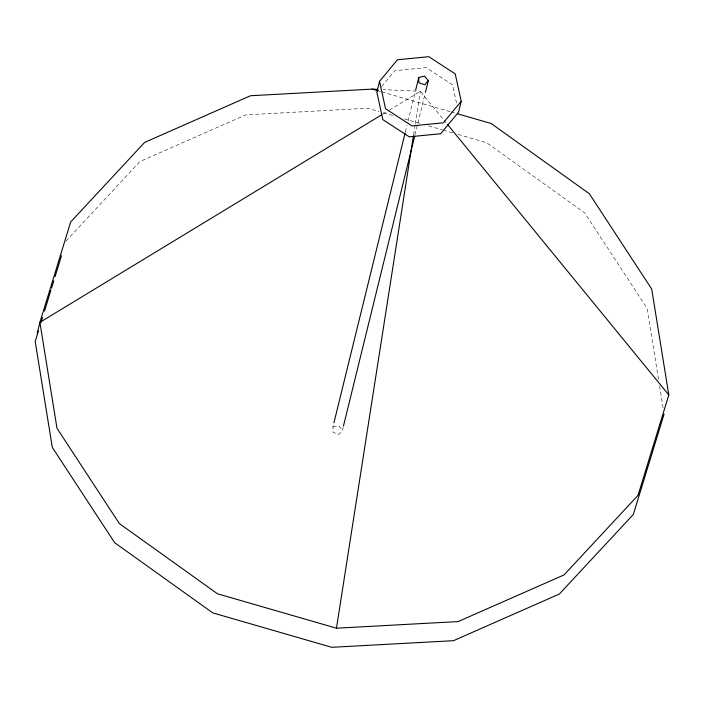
<?xml version="1.0" encoding="UTF-8"?>
<svg xmlns="http://www.w3.org/2000/svg" width="704" height="704" viewBox="0 0 704 704"><rect width="100%" height="100%" fill="white"/><g stroke="black" fill="none" stroke-linecap="round" stroke-linejoin="round"><path stroke-width="0.53" stroke-dasharray="3.52 2.64" d="M413.6 134.684L415.122 124.916M415.29 123.834L420.376 91.291L383.17 89.61M343.235 426.994L342.443 430.188L338.932 434.324L333.018 432.397L332.886 427.073L333.934 422.814M405.398 131.859L406.965 125.47M408.012 121.202L415.342 91.362M414.955 134.974L425.163 93.412M376.851 92.242L378.919 89.751M381.674 86.442L394.777 70.69L426.131 67.61L452.54 84.806L456.694 103.77M65.974 241.085L139.946 161.506L245.837 114.858L367.532 108.231L379.113 111.575M382.8 114.118L388.432 110.695M389.374 110.123L420.376 91.291L443.344 119.363M332.886 427.073L338.712 425.709L342.443 430.188M378.541 90.939L380.653 91.546M381.7 91.854L450.138 111.646M451.194 111.945L455.4 113.168M383.319 112.798L393.853 115.843M404.378 118.888L420.174 123.455M428.595 125.893L442.288 129.844M443.335 130.152L452.813 132.889M458.075 134.411L486.508 142.639L584.646 212.846L647.011 308.158L658.698 380.565M444.039 120.217L446.82 123.614M659.569 385.968L663.23 408.663"/><path stroke-width="1.06" d="M377.696 89.364L372.222 89.109L250.527 95.735L144.637 142.393L70.673 221.971L39.899 322.353L56.989 428.27L119.354 523.582L217.492 593.789L336.468 628.197L413.424 135.766M37.215 333.282L39.899 322.353L381.858 114.69M379.535 81.312L376.851 92.242L382.844 119.636L409.262 136.822L440.607 133.742L458.542 112.2L461.226 101.27L455.224 73.885L428.815 56.69L397.461 59.77L379.535 81.312L385.528 108.706L411.937 125.902L443.291 122.822L461.226 101.27M333.934 422.814L405.134 132.924M415.606 90.297L418.748 77.51L424.574 76.146L428.305 80.626L425.427 92.347M343.49 425.929L414.7 136.039M38.403 331.012L35.2 341.475L52.298 447.383L114.655 542.696L212.802 612.902L331.778 647.31L453.473 640.684L559.363 594.026L633.327 514.457L664.101 414.066M40.973 322.652L42.574 317.425M44.502 311.15L50.908 290.233M51.55 288.138L53.794 280.826M55.079 276.637L61.486 255.728M457.512 113.775L491.198 123.517L589.345 193.723L651.702 289.036L668.8 394.953L638.026 495.334L564.054 574.913L458.163 621.57L336.468 628.197M428.305 80.626L424.794 84.753L418.88 82.826L418.748 77.51M372.222 89.109L377.494 90.631M447.515 124.467L668.8 394.953"/></g></svg>
